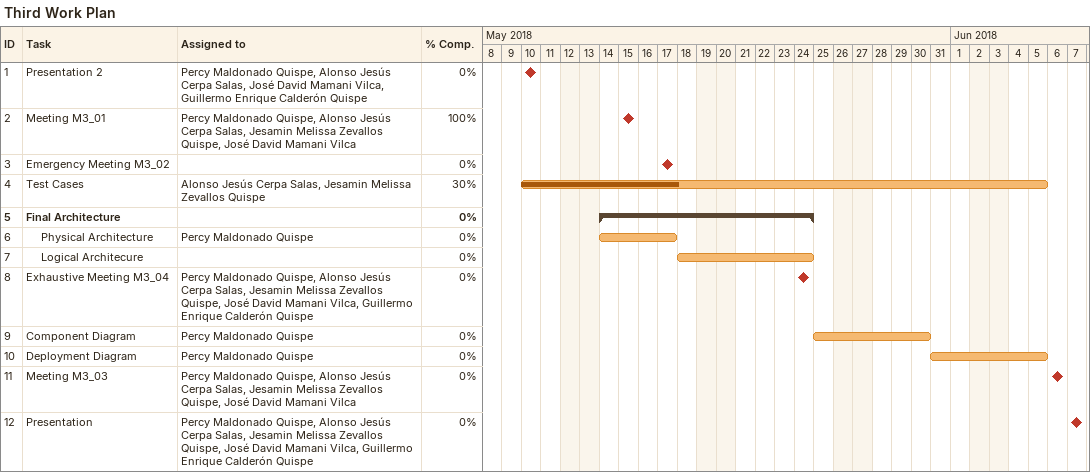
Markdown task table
Third Work Plan

| ID | Level | Task | Start | Finish | Resources | % complete |
|---|---|---|---|---|---|---|
| 1 | 1 | Presentation 2 (milestone) | 2018-05-10 | 2018-05-10 | Percy Maldonado Quispe, Alonso Jesús Cerpa Salas, José David Mamani Vilca, Guillermo Enrique Calderón Quispe | 0 |
| 2 | 1 | Meeting M3_01 (milestone) | 2018-05-15 | 2018-05-15 | Percy Maldonado Quispe, Alonso Jesús Cerpa Salas, Jesamin Melissa Zevallos Quispe, José David Mamani Vilca | 100 |
| 3 | 1 | Emergency Meeting M3_02 (milestone) | 2018-05-17 | 2018-05-17 |  | 0 |
| 4 | 1 | Test Cases | 2018-05-10 | 2018-06-05 | Alonso Jesús Cerpa Salas, Jesamin Melissa Zevallos Quispe | 30 |
| 5 | 1 | **Final Architecture** | 2018-05-14 | 2018-05-24 |  | 0 |
| 6 | 2 | Physical Architecture | 2018-05-14 | 2018-05-17 | Percy Maldonado Quispe | 0 |
| 7 | 2 | Logical Architecure | 2018-05-18 | 2018-05-24 |  | 0 |
| 8 | 1 | Exhaustive Meeting M3_04 (milestone) | 2018-05-24 | 2018-05-24 | Percy Maldonado Quispe, Alonso Jesús Cerpa Salas, Jesamin Melissa Zevallos Quispe, José David Mamani Vilca, Guillermo Enrique Calderón Quispe | 0 |
| 9 | 1 | Component Diagram | 2018-05-25 | 2018-05-30 | Percy Maldonado Quispe | 0 |
| 10 | 1 | Deployment Diagram | 2018-05-31 | 2018-06-05 | Percy Maldonado Quispe | 0 |
| 11 | 1 | Meeting M3_03 (milestone) | 2018-06-06 | 2018-06-06 | Percy Maldonado Quispe, Alonso Jesús Cerpa Salas, Jesamin Melissa Zevallos Quispe, José David Mamani Vilca | 0 |
| 12 | 1 | Presentation (milestone) | 2018-06-07 | 2018-06-07 | Percy Maldonado Quispe, Alonso Jesús Cerpa Salas, Jesamin Melissa Zevallos Quispe, José David Mamani Vilca, Guillermo Enrique Calderón Quispe | 0 |
